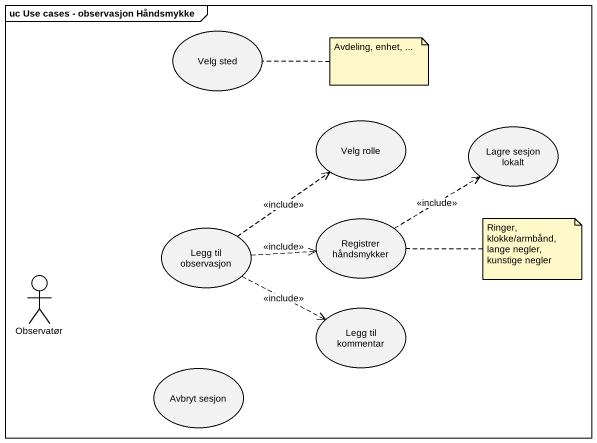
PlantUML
@startuml
mainframe uc Use cases - observasjon Håndsmykke
usecase "Velg sted" as Velg_sted
usecase "Velg rolle" as Velg_rolle
usecase "Lagre sesjon lokalt" as Lagre_sesjon_lokalt
usecase "Legg til observasjon" as Legg_til_observasjon
usecase "Registrer håndsmykker" as Registrer_håndsmykker
actor Observatør
usecase "Legg til kommentar" as Legg_til_kommentar
usecase "Avbryt sesjon" as Avbryt_sesjon
Legg_til_observasjon .up.> Velg_rolle : <<include>>
Legg_til_observasjon .right.> Registrer_håndsmykker : <<include>>
Legg_til_observasjon .right.> Legg_til_kommentar : <<include>>
Registrer_håndsmykker .up.> Lagre_sesjon_lokalt : <<include>>
note right of Velg_sted : Avdeling, enhet, ...
note right of Registrer_håndsmykker : Ringer, klokke/armbånd, lange negler, kunstige negler
@enduml
